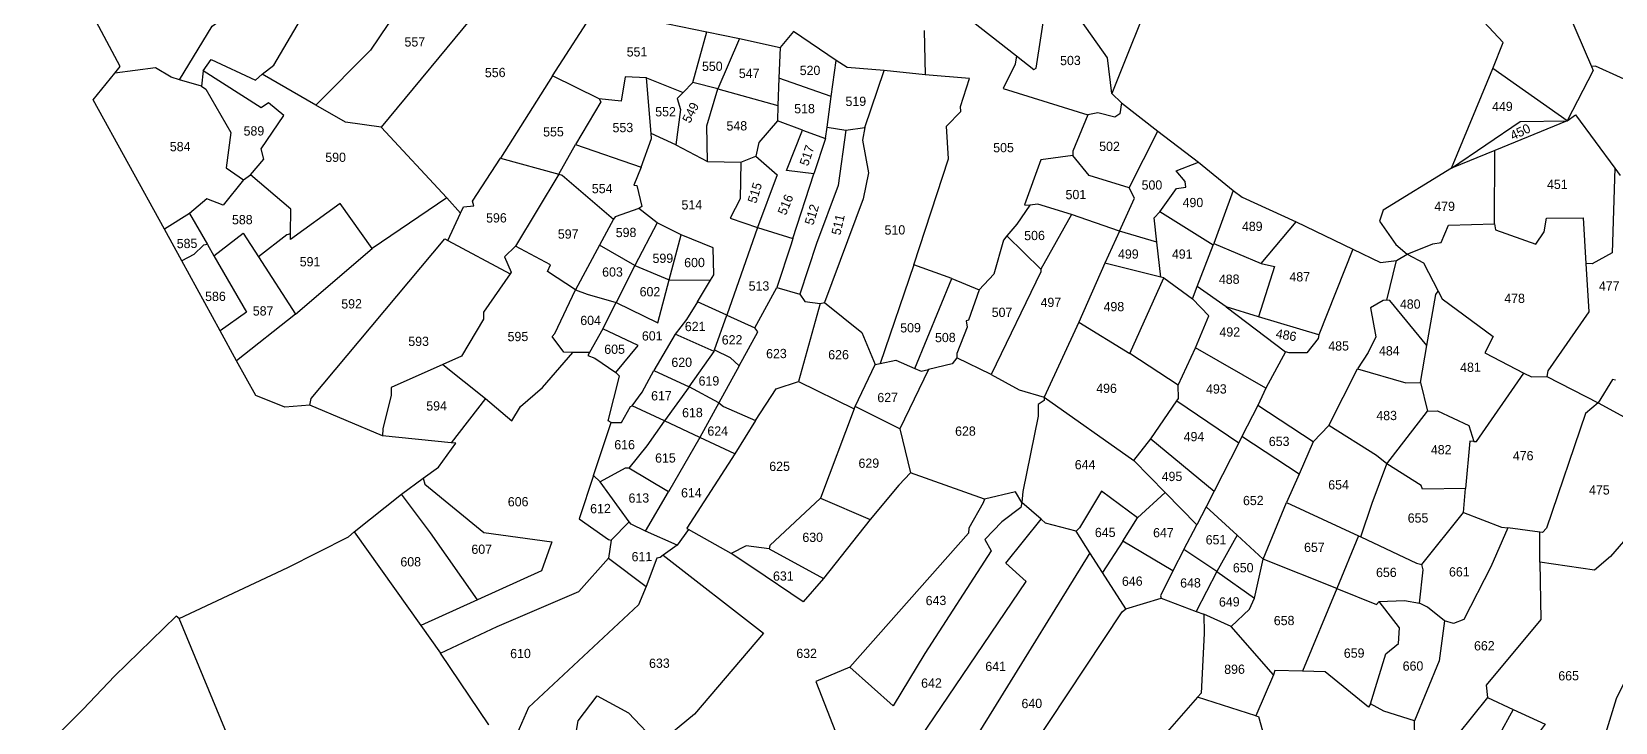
# Model space of a CAD drawing. Header units: metres. Extents: x 261731 to 264091, y 2159284 to 2161845.
# Drawn here: x 262728 to 263498, y 2160444 to 2160780 of the extents above; entities that cross this region are included whole.
import ezdxf

# ---------------------------------------------------------------- set-up
doc = ezdxf.new("R2010")
doc.units = ezdxf.units.M
for name, color, linetype in [('POLY_PARCEL', 6, 'Continuous'), ('POLY_WATER', 4, 'Continuous'), ('TEXT_PARCEL', 7, 'Continuous')]:
    doc.layers.add(name, color=color, linetype=linetype)
doc.styles.add('TEXT_MAP', font='', dxfattribs={"height": 1.8})
doc.styles.get('TEXT_MAP').set_extended_font_data('Kruti Dev 050')

msp = doc.modelspace()

# ---------------------------------------------------------------- linework, layer by layer
at = {"layer": 'POLY_PARCEL'}
for points in [[(263414.11, 2160869.21), (263420.53, 2160877.06), (263440.02, 2160857.76), (263433.99, 2160847.82), (263459.14, 2160825.88), (263486.13, 2160763.22)], [(262799.46, 2160756.84), (262815.37, 2160782.96), (262821.91, 2160787.56), (262829.03, 2160794.26), (262855.74, 2160825.08), (262873.93, 2160844.72), (262873.58, 2160855.29), (262886.94, 2160866.91)], [(262839.65, 2160759.54), (262845.41, 2160763.9), (262868.02, 2160802.7), (262889.35, 2160836.3)], [(262952.77, 2160805.53), (262935.24, 2160819.21), (262919.5, 2160811.04), (262920.28, 2160809.51), (262900.77, 2160783.72), (262892.28, 2160771.22), (262865.68, 2160744.55)], [(262767.99, 2160760.06), (262770.63, 2160763.28), (262744.69, 2160812.16)], [(262952.77, 2160805.53), (262953.31, 2160798.98), (262954.06, 2160797.75), (262944.99, 2160791.13), (262897.59, 2160733.75)], [(262980.83, 2160758.79), (263002.44, 2160792.23), (263002.78, 2160794.45)], [(263002.78, 2160794.45), (263010.47, 2160796.81), (263024.31, 2160786.65), (263055.85, 2160780.21)], [(263181.27, 2160790.24), (263181.21, 2160788.31), (263206.49, 2160768.42)], [(263206.49, 2160768.42), (263214.86, 2160761.82), (263216, 2160762.54), (263220.54, 2160791.87)], [(263252.81, 2160750.2), (263250.7, 2160767.54), (263237.83, 2160785.84), (263220.54, 2160791.87)], [(263049.07, 2160755.59), (263055.85, 2160780.21)], [(263055.85, 2160780.21), (263071.82, 2160776.95)], [(263098, 2160780.26), (263091.49, 2160772.59)], [(263118.84, 2160766.28), (263098, 2160780.26)], [(263161.59, 2160780.79), (263162.1, 2160759.25)], [(263071.82, 2160776.95), (263061.27, 2160752.37)], [(263071.82, 2160776.95), (263091.49, 2160772.59)], [(263091.49, 2160772.59), (263090.94, 2160757.57)], [(262810.95, 2160761.21), (262814.78, 2160766.74), (262836.49, 2160756.65), (262839.65, 2160759.54)], [(263116.39, 2160748.64), (263118.84, 2160766.28)], [(263142.12, 2160761.29), (263124.13, 2160762.74), (263118.84, 2160766.28)], [(263206.49, 2160768.42), (263205.88, 2160764.39), (263199.96, 2160752.56), (263241.21, 2160739.83)], [(262792.15, 2160684.13), (262757.4, 2160747.13), (262767.99, 2160760.06)], [(262799.46, 2160756.84), (262795.35, 2160758.04), (262787.78, 2160762.58), (262767.99, 2160760.06)], [(262810.2, 2160753.72), (262799.46, 2160756.84)], [(262810.95, 2160761.21), (262810.2, 2160753.72)], [(262834, 2160710.62), (262840.43, 2160718.26), (262839.21, 2160723.21), (262850.25, 2160739.44), (262842.81, 2160745.7), (262839.22, 2160743.15), (262810.95, 2160761.21)], [(262865.68, 2160744.55), (262839.65, 2160759.54)], [(262980.83, 2160758.79), (262955.51, 2160718.67)], [(263003.61, 2160747.64), (262980.83, 2160758.79)], [(263026.5, 2160757.74), (263016.21, 2160758.28), (263014.27, 2160746.48), (263003.61, 2160747.64)], [(263026.5, 2160757.74), (263044.38, 2160750.69)], [(263028.75, 2160730.75), (263026.5, 2160757.74)], [(263090.94, 2160757.57), (263090.46, 2160744.25)], [(263116.39, 2160748.64), (263090.94, 2160757.57)], [(263132.77, 2160733.63), (263142.12, 2160761.29)], [(263162.1, 2160759.25), (263142.12, 2160761.29)], [(263156.5, 2160666.85), (263173.36, 2160718.33), (263172.52, 2160734.23), (263179.38, 2160741.38), (263179.18, 2160743.77), (263183.67, 2160757.47), (263162.1, 2160759.25)], [(263474.31, 2160736.84), (263438.18, 2160762.31)], [(263486.13, 2160763.22), (263486.96, 2160761.3), (263474.31, 2160736.84)], [(263573.13, 2160724.83), (263488.01, 2160763.51), (263486.13, 2160763.22)], [(262810.2, 2160753.72), (262812.25, 2160752.22), (262824.42, 2160731.14), (262822.17, 2160714.01), (262830.6, 2160708.1)], [(263044.38, 2160750.69), (263041.47, 2160747.67), (263043.13, 2160742.45), (263040.86, 2160725.12)], [(263049.07, 2160755.59), (263044.38, 2160750.69)], [(263061.27, 2160752.37), (263049.07, 2160755.59)], [(263056.21, 2160717.01), (263055.97, 2160734.5), (263061.27, 2160752.37)], [(263061.27, 2160752.37), (263090.46, 2160744.25)], [(263114.33, 2160733.83), (263116.39, 2160748.64)], [(262897.59, 2160733.75), (262880.19, 2160736.19), (262865.68, 2160744.55)], [(263003.61, 2160747.64), (263004.42, 2160746.05), (262992.1, 2160725.36)], [(263090.46, 2160744.25), (263090.19, 2160736.85)], [(263257.57, 2160745.66), (263256.66, 2160740.24), (263254.33, 2160738.7), (263246.03, 2160740.7), (263241.21, 2160739.83)], [(262897.59, 2160733.75), (262929.4, 2160699.36)], [(263090.19, 2160736.85), (263081.13, 2160726.36), (263079.68, 2160719.62)], [(263102.46, 2160732.39), (263090.19, 2160736.85)], [(263132.77, 2160733.63), (263131.59, 2160727.5), (263134.56, 2160711.59), (263131.92, 2160698.86), (263113.1, 2160648.44)], [(263113.57, 2160728.32), (263114.33, 2160733.83)], [(263114.33, 2160733.83), (263123.52, 2160732.34)], [(263123.52, 2160732.34), (263132.77, 2160733.63)], [(263241.21, 2160739.83), (263233.9, 2160722.16), (263233.92, 2160719.93)], [(263418.06, 2160713.82), (263451.36, 2160736.53), (263474.31, 2160736.84)], [(263474.31, 2160736.84), (263439.06, 2160722.38)], [(263474.31, 2160736.84), (263478.35, 2160739.73), (263497.44, 2160713.78)], [(262983.86, 2160710.87), (262992.1, 2160725.36)], [(262992.1, 2160725.36), (263023.93, 2160714.38)], [(263023.93, 2160714.38), (263028.96, 2160728.25), (263028.75, 2160730.75)], [(263040.86, 2160725.12), (263028.75, 2160730.75)], [(263040.86, 2160725.12), (263056.21, 2160717.01)], [(263107.87, 2160711.06), (263094.65, 2160712.75), (263102.46, 2160732.39)], [(263123.52, 2160732.34), (263119.68, 2160705.36), (263109.21, 2160677.26), (263101.13, 2160652.61)], [(263102.46, 2160732.39), (263113.57, 2160728.32)], [(263113.57, 2160728.32), (263107.87, 2160711.06)], [(263261.24, 2160704.22), (263275.28, 2160731.84)], [(262936.05, 2160691.92), (262937.53, 2160695.11), (262942.57, 2160695.51), (262941.94, 2160697.72), (262955.51, 2160718.67)], [(262955.51, 2160718.67), (262983.86, 2160710.87)], [(263072.42, 2160716.72), (263079.68, 2160719.62)], [(263079.68, 2160719.62), (263090.14, 2160710.65), (263080.6, 2160685.03)], [(263233.92, 2160719.93), (263218.37, 2160717.95), (263210.3, 2160696.05), (263212.95, 2160695.86)], [(263261.24, 2160704.22), (263241.89, 2160710.32), (263233.92, 2160719.93)], [(263439.06, 2160722.38), (263418.06, 2160713.82)], [(263438.86, 2160686.74), (263439.06, 2160722.38)], [(262830.6, 2160708.1), (262834, 2160710.62)], [(262853.48, 2160681.97), (262853.58, 2160693.83), (262834, 2160710.62)], [(262983.86, 2160710.87), (262962.89, 2160675.9)], [(262983.86, 2160710.87), (262985.55, 2160710.41), (263010.48, 2160689.07)], [(263023.93, 2160714.38), (263020.37, 2160705.65), (263021.88, 2160705.4), (263024.26, 2160695.23), (263022.87, 2160694.23)], [(263056.21, 2160717.01), (263072.42, 2160716.72)], [(263072.42, 2160716.72), (263072.07, 2160699.01), (263067.22, 2160689.52), (263080.6, 2160685.03)], [(263097.67, 2160679.71), (263107.87, 2160711.06)], [(263276.25, 2160692.54), (263284.21, 2160703.99), (263288.76, 2160704.6), (263288.49, 2160707.44), (263284.13, 2160712.61), (263295.01, 2160716.77)], [(263497.44, 2160713.78), (263496.13, 2160672.7), (263486.41, 2160667.33), (263483.34, 2160667.47)], [(263497.44, 2160713.78), (263500.02, 2160710.28)], [(262830.6, 2160708.1), (262820.68, 2160695.8), (262812.8, 2160698.89), (262804.26, 2160691.86)], [(263256.6, 2160683.17), (263263.88, 2160699.33), (263261.24, 2160704.22)], [(263311.86, 2160702.94), (263302.51, 2160677.18)], [(262893.21, 2160674.71), (262877.53, 2160696.59), (262853.45, 2160679.11), (262853.48, 2160681.97)], [(262929.4, 2160699.36), (262893.21, 2160674.71)], [(262929.4, 2160699.36), (262936.05, 2160691.92)], [(263212.95, 2160695.86), (263206.62, 2160686.63), (263201.71, 2160680.97)], [(263233.17, 2160691.28), (263216.85, 2160696.35), (263212.95, 2160695.86)], [(262804.26, 2160691.86), (262792.15, 2160684.13)], [(262804.26, 2160691.86), (262813, 2160676.76)], [(262929.91, 2160678.61), (262936.05, 2160691.92)], [(263010.48, 2160689.07), (263003.66, 2160676.43)], [(263022.87, 2160694.23), (263011.38, 2160690.24), (263010.48, 2160689.07)], [(263031.8, 2160687.2), (263020.83, 2160666.5)], [(263031.8, 2160687.2), (263022.87, 2160694.23)], [(263043.36, 2160681.45), (263031.8, 2160687.2)], [(263233.17, 2160691.28), (263218.25, 2160664.69)], [(263256.6, 2160683.17), (263233.17, 2160691.28)], [(263274.73, 2160677.87), (263273.42, 2160689.73), (263276.25, 2160692.54)], [(263302.18, 2160676.34), (263276.25, 2160692.54)], [(263325.47, 2160667.44), (263342.44, 2160687.67)], [(263396.38, 2160672.05), (263408.88, 2160677.01), (263413.07, 2160677.63), (263416.63, 2160686.07), (263438.86, 2160686.74)], [(263438.86, 2160686.74), (263439.39, 2160683.91), (263459.08, 2160676.95), (263463.03, 2160682.83), (263464.24, 2160689.47), (263482.01, 2160689.72), (263483.34, 2160667.47)], [(262800.6, 2160668.7), (262792.15, 2160684.13)], [(262816.18, 2160671.26), (262830.38, 2160682.25), (262837.85, 2160670.69)], [(262853.48, 2160681.97), (262851.71, 2160681.42), (262837.85, 2160670.69)], [(262862.83, 2160598.62), (262863.46, 2160601.88), (262928.43, 2160679.4), (262929.91, 2160678.61)], [(263037.6, 2160659.56), (263043.36, 2160681.45)], [(263057.67, 2160659.39), (263059.32, 2160661.98), (263059.03, 2160675.08), (263043.36, 2160681.45)], [(263080.6, 2160685.03), (263065.6, 2160642.41)], [(263080.6, 2160685.03), (263097.67, 2160679.71)], [(263097.67, 2160679.71), (263096.92, 2160676.92), (263089.86, 2160655.78)], [(263201.71, 2160680.97), (263200.08, 2160678.85), (263195.48, 2160662.29), (263188.25, 2160654.72)], [(263218.25, 2160664.69), (263201.71, 2160680.97)], [(263256.6, 2160683.17), (263249.42, 2160667.7)], [(263274.73, 2160677.87), (263256.6, 2160683.17)], [(262813, 2160676.76), (262811.14, 2160676.43), (262806.5, 2160671.82), (262800.6, 2160668.7)], [(262813, 2160676.76), (262816.18, 2160671.26)], [(262816.18, 2160671.26), (262832.11, 2160643.74), (262819.23, 2160634.65)], [(262855.88, 2160642.77), (262893.21, 2160674.71)], [(262929.91, 2160678.61), (262960.32, 2160662.41)], [(262962.89, 2160675.9), (262957.52, 2160670.7), (262960.77, 2160663.2), (262960.32, 2160662.41)], [(262991.97, 2160654.74), (262978.42, 2160663.52), (262979.8, 2160666.91), (262962.89, 2160675.9)], [(263003.66, 2160676.43), (262991.97, 2160654.74)], [(263020.83, 2160666.5), (263003.66, 2160676.43)], [(263276.61, 2160660.82), (263274.73, 2160677.87)], [(263294.32, 2160656.27), (263302.18, 2160676.34)], [(263302.18, 2160676.34), (263302.51, 2160677.18)], [(263302.51, 2160677.18), (263325.47, 2160667.44)], [(263370.11, 2160674.44), (263353.54, 2160632.76)], [(263396.38, 2160672.05), (263404.46, 2160667.83), (263411.54, 2160654.04)], [(262819.23, 2160634.65), (262800.6, 2160668.7)], [(262837.85, 2160670.69), (262855.88, 2160642.77)], [(263020.83, 2160666.5), (263011.8, 2160648.46)], [(263020.83, 2160666.5), (263037.6, 2160659.56)], [(263156.5, 2160666.85), (263140.14, 2160618.78)], [(263175, 2160660.17), (263156.5, 2160666.85)], [(263218.25, 2160664.69), (263218.25, 2160663.46), (263194.08, 2160613.53)], [(263249.42, 2160667.7), (263236.87, 2160638.95)], [(263276.61, 2160660.82), (263249.42, 2160667.7)], [(263325.47, 2160667.44), (263331.92, 2160665.95), (263324.2, 2160641.61)], [(263386.55, 2160649.63), (263391.25, 2160668.92)], [(263483.34, 2160667.47), (263484.74, 2160643.98), (263464.78, 2160615.23), (263464.4, 2160612.55)], [(262960.32, 2160662.41), (262947.28, 2160643.76), (262947.22, 2160640.39), (262936.55, 2160622.37), (262927.49, 2160618.34)], [(263011.8, 2160648.46), (263032.1, 2160638.6), (263037.6, 2160659.56)], [(263037.6, 2160659.56), (263057.67, 2160659.39)], [(263051.43, 2160648.8), (263057.67, 2160659.39)], [(263079.24, 2160636.16), (263089.86, 2160655.78)], [(263089.86, 2160655.78), (263101.13, 2160652.61), (263101.13, 2160652.61)], [(263157.02, 2160616.43), (263175, 2160660.17)], [(263175, 2160660.17), (263188.25, 2160654.72)], [(263261.6, 2160623.71), (263278.14, 2160660.44)], [(263278.14, 2160660.44), (263276.61, 2160660.82)], [(263278.14, 2160660.44), (263291.99, 2160650.31)], [(263291.99, 2160650.31), (263294.32, 2160656.27)], [(263308.4, 2160646.38), (263294.32, 2160656.27)], [(262990.8, 2160624.22), (262986.28, 2160624.29), (262980.73, 2160632.04), (262982.04, 2160633.4), (262991.97, 2160654.74)], [(262991.97, 2160654.74), (262997.68, 2160652.59), (263011.8, 2160648.46)], [(263005.28, 2160635.64), (263011.8, 2160648.46)], [(263051.43, 2160648.8), (263046.01, 2160640.29), (263040.43, 2160633.03)], [(263065.6, 2160642.41), (263051.43, 2160648.8)], [(263101.13, 2160652.61), (263103.58, 2160649.04), (263110.94, 2160647.99)], [(263110.94, 2160647.99), (263113.1, 2160648.44)], [(263113.1, 2160648.44), (263131.22, 2160633.93), (263137.74, 2160618.28)], [(263188.25, 2160654.72), (263183.08, 2160639.98), (263181.98, 2160639.64), (263182.45, 2160636.45), (263177.48, 2160623.73), (263177.39, 2160621.52)], [(263293.58, 2160626.47), (263300.03, 2160642.04), (263291.99, 2160650.31)], [(263386.55, 2160649.63), (263384.75, 2160649.53), (263378.6, 2160645.98), (263381.16, 2160631.77), (263377.47, 2160624.14), (263372.24, 2160616.2)], [(263406.07, 2160627.65), (263388.09, 2160649.48), (263386.55, 2160649.63)], [(263406.07, 2160627.65), (263410.38, 2160652.34), (263411.54, 2160654.04)], [(263411.54, 2160654.04), (263413.46, 2160650.3), (263438.26, 2160631.94), (263434.15, 2160624), (263453.25, 2160614.2)], [(262855.88, 2160642.77), (262827.13, 2160620.21)], [(263059.65, 2160625.44), (263065.6, 2160642.41)], [(263065.6, 2160642.41), (263079.24, 2160636.16)], [(263110.94, 2160647.99), (263100.49, 2160610.16)], [(263324.2, 2160641.61), (263308.4, 2160646.38)], [(263308.4, 2160646.38), (263337.24, 2160624.56)], [(263353.54, 2160632.76), (263324.2, 2160641.61)], [(262827.13, 2160620.21), (262819.23, 2160634.65)], [(263005.28, 2160635.64), (262998.81, 2160624.22)], [(263011.68, 2160614.43), (263022.52, 2160627.65), (263005.28, 2160635.64)], [(263040.43, 2160633.03), (263030.11, 2160615.43)], [(263059.4, 2160624.73), (263040.43, 2160633.03)], [(263071.67, 2160617.77), (263080.75, 2160634.28), (263079.24, 2160636.16)], [(263236.87, 2160638.95), (263219.99, 2160602.49)], [(263236.87, 2160638.95), (263261.6, 2160623.71)], [(263353.54, 2160632.76), (263353.21, 2160631.03), (263347.66, 2160624.07), (263339.11, 2160624), (263337.24, 2160624.56)], [(263059.4, 2160624.73), (263059.65, 2160625.44)], [(263059.65, 2160625.44), (263067.32, 2160621.8), (263071.67, 2160617.77)], [(263285.17, 2160608.23), (263293.58, 2160626.47)], [(263327.71, 2160606.82), (263293.58, 2160626.47)], [(263402.91, 2160609.54), (263406.07, 2160627.65)], [(262862.83, 2160598.62), (262850.74, 2160597.58), (262836.51, 2160603.22), (262827.13, 2160620.21)], [(262927.49, 2160618.34), (262902.45, 2160607.19), (262902.38, 2160603.43), (262898.35, 2160587.1), (262898.2, 2160583.64)], [(262927.49, 2160618.34), (262948.24, 2160601.81)], [(262948.24, 2160601.81), (262961.02, 2160591), (262965.31, 2160597.87), (262975.96, 2160607.18), (262990.8, 2160624.22)], [(262998.81, 2160624.22), (262990.8, 2160624.22)], [(262998.81, 2160624.22), (262998, 2160622.8), (263001.42, 2160621.41), (263011.68, 2160614.43)], [(263047.28, 2160607.43), (263059.4, 2160624.73)], [(263071.67, 2160617.77), (263061.71, 2160599.68)], [(263128.1, 2160597.91), (263137.74, 2160618.28)], [(263137.74, 2160618.28), (263140.14, 2160618.78)], [(263140.14, 2160618.78), (263147.83, 2160620.4), (263157.02, 2160616.43)], [(263177.39, 2160621.52), (263175.21, 2160618.64), (263163.66, 2160615.9)], [(263194.08, 2160613.53), (263177.39, 2160621.52)], [(263285.17, 2160608.23), (263261.6, 2160623.71)], [(263337.24, 2160624.56), (263327.71, 2160606.82)], [(263009.31, 2160590.1), (263007.97, 2160591), (263013.35, 2160612.71), (263011.68, 2160614.43)], [(263019.65, 2160598.22), (263024.39, 2160604.92), (263030.11, 2160615.43)], [(263030.11, 2160615.43), (263047.28, 2160607.43)], [(263079.53, 2160591.18), (263089.62, 2160606.45), (263100.49, 2160610.16)], [(263100.49, 2160610.16), (263127.58, 2160596.81)], [(263163.66, 2160615.9), (263149.68, 2160587.03)], [(263157.02, 2160616.43), (263160.11, 2160615.1), (263163.66, 2160615.9)], [(263194.08, 2160613.53), (263207.82, 2160606.04), (263219.99, 2160602.49)], [(263358.31, 2160588.66), (263372.24, 2160616.2)], [(263372.24, 2160616.2), (263395.83, 2160609.48), (263402.91, 2160609.54)], [(263428.88, 2160580.93), (263430.19, 2160580.86), (263453.25, 2160614.2)], [(263453.25, 2160614.2), (263456.98, 2160612.29), (263464.4, 2160612.55)], [(263464.4, 2160612.55), (263489.39, 2160599.65)], [(263497.71, 2160610.74), (263496.32, 2160611.04), (263489.39, 2160599.65)], [(263047.28, 2160607.43), (263035.24, 2160590.94)], [(263061.71, 2160599.68), (263047.28, 2160607.43)], [(263219.99, 2160602.49), (263220, 2160600.77), (263217, 2160598.96), (263216.97, 2160593.17), (263209.62, 2160556.63), (263209.04, 2160551.26)], [(263219.99, 2160602.49), (263263.58, 2160571.63)], [(263284.51, 2160600.62), (263285.22, 2160601.81), (263285.17, 2160608.23)], [(263327.71, 2160606.82), (263323.85, 2160598.46)], [(263402.91, 2160609.54), (263406.29, 2160595.63)], [(262898.2, 2160583.64), (262862.83, 2160598.62)], [(262948.24, 2160601.81), (262931.62, 2160580.31)], [(263009.31, 2160590.1), (263014.45, 2160590.14), (263018.7, 2160597.97), (263019.65, 2160598.22)], [(263035.24, 2160590.94), (263019.65, 2160598.22)], [(263061.71, 2160599.68), (263052.46, 2160582.9)], [(263061.71, 2160599.68), (263063.97, 2160597.85), (263079.53, 2160591.18)], [(263127.58, 2160596.81), (263111.23, 2160553.39)], [(263127.58, 2160596.81), (263128.1, 2160597.91)], [(263149.68, 2160587.03), (263128.1, 2160597.91)], [(263271.88, 2160582.23), (263284.51, 2160600.62)], [(263284.51, 2160600.62), (263314.57, 2160580.29)], [(263323.85, 2160598.46), (263316.13, 2160583.34)], [(263350.73, 2160580.8), (263323.85, 2160598.46)], [(263386.64, 2160570.07), (263406.29, 2160595.63)], [(263406.29, 2160595.63), (263411.18, 2160595.75), (263426.37, 2160588.72), (263428.88, 2160580.93)], [(263489.39, 2160599.65), (263483.11, 2160594.5), (263464.18, 2160538.79), (263462.33, 2160536.58), (263460.93, 2160536.77)], [(263489.39, 2160599.65), (263489.64, 2160599.53), (263512.47, 2160587.01)], [(263000.73, 2160564.29), (263009.31, 2160590.1)], [(263035.24, 2160590.94), (263035.15, 2160590.81), (263026.76, 2160578.88), (263017.9, 2160567.92)], [(263052.46, 2160582.9), (263035.24, 2160590.94)], [(263079.53, 2160591.18), (263069.55, 2160574.91)], [(263149.68, 2160587.03), (263154.89, 2160565.66)], [(263358.31, 2160588.66), (263350.73, 2160580.8)], [(263386.64, 2160570.07), (263381.47, 2160574.12), (263358.31, 2160588.66)], [(262931.62, 2160580.31), (262898.2, 2160583.64)], [(262917.99, 2160563.04), (262925.35, 2160568.39), (262933.9, 2160580.08), (262931.62, 2160580.31)], [(263052.46, 2160582.9), (263037.24, 2160556.39)], [(263069.55, 2160574.91), (263052.46, 2160582.9)], [(263263.58, 2160571.63), (263271.88, 2160582.23)], [(263271.88, 2160582.23), (263302.55, 2160556.77)], [(263314.57, 2160580.29), (263302.55, 2160556.77)], [(263316.13, 2160583.34), (263314.57, 2160580.29)], [(263343.89, 2160564.96), (263316.13, 2160583.34)], [(263350.73, 2160580.8), (263343.89, 2160564.96)], [(263428.88, 2160580.93), (263426.86, 2160581.07), (263424.84, 2160558)], [(263069.55, 2160574.91), (263046.19, 2160538.75), (263046.97, 2160538.18)], [(263278.77, 2160556.1), (263263.58, 2160571.63)], [(263000.73, 2160564.29), (262993.89, 2160543.29), (263008.14, 2160533.25), (263009.4, 2160532.91)], [(263004.07, 2160561.33), (263000.73, 2160564.29)], [(263017.9, 2160567.92), (263016.15, 2160568.01), (263004.07, 2160561.33)], [(263037.24, 2160556.39), (263017.9, 2160567.92)], [(263154.89, 2160565.66), (263149.26, 2160559.7), (263135.3, 2160542.93)], [(263190.88, 2160552.87), (263154.89, 2160565.66)], [(263343.89, 2160564.96), (263337.73, 2160551.31)], [(263373.85, 2160534.61), (263379.46, 2160550.87), (263386.64, 2160570.07)], [(263424.84, 2160558), (263403.92, 2160557.67), (263403.26, 2160559.45), (263386.64, 2160570.07)], [(262907.34, 2160555.3), (262917.99, 2160563.04)], [(262917.99, 2160563.04), (262918.76, 2160560.14), (262947.47, 2160536.69), (262980.54, 2160532.04), (262975.56, 2160517.98), (262944.37, 2160503.9)], [(263018.14, 2160541.84), (263004.07, 2160561.33)], [(263026.09, 2160537.31), (263037.24, 2160556.39)], [(263209.04, 2160551.26), (263205.97, 2160556.39), (263190.88, 2160552.87)], [(263265.27, 2160543.72), (263247.81, 2160556.74), (263237.12, 2160538.92), (263235.5, 2160537.33)], [(263265.27, 2160543.72), (263278.77, 2160556.1)], [(263294.13, 2160540.39), (263278.77, 2160556.1)], [(263302.55, 2160556.77), (263298.64, 2160549.17)], [(263423.87, 2160546.42), (263424.84, 2160558)], [(262884.41, 2160536.98), (262907.34, 2160555.3)], [(262944.37, 2160503.9), (262921.55, 2160536.45), (262907.34, 2160555.3)], [(263111.23, 2160553.39), (263086.47, 2160530.34), (263086.18, 2160528.73)], [(263111.23, 2160553.39), (263135.3, 2160542.93)], [(263190.88, 2160552.87), (263190.21, 2160551.05), (263183.37, 2160538.69), (263183.18, 2160536.27), (263125.43, 2160471.2)], [(263209.04, 2160551.26), (263208.64, 2160548.77), (263199.35, 2160541.82), (263191.04, 2160533.26), (263194.1, 2160527.81), (263161.83, 2160477.76), (263146.57, 2160452.3), (263125.43, 2160471.2)], [(263218.41, 2160543.1), (263209.04, 2160551.26)], [(263298.64, 2160549.17), (263294.13, 2160540.39)], [(263313.72, 2160535.33), (263298.64, 2160549.17)], [(263326.42, 2160523.66), (263337.73, 2160551.31)], [(263337.73, 2160551.31), (263372.79, 2160535.1)], [(263009.4, 2160532.91), (263018.14, 2160541.84)], [(263026.09, 2160537.31), (263019.12, 2160540.77), (263018.14, 2160541.84)], [(263135.3, 2160542.93), (263112.66, 2160514.35)], [(263145.92, 2160416.32), (263211.18, 2160512.79), (263201.34, 2160521.74), (263218.41, 2160543.1)], [(263235.5, 2160537.33), (263220.62, 2160541.17), (263218.41, 2160543.1)], [(263258.22, 2160532.39), (263265.27, 2160543.72)], [(263287.79, 2160528.43), (263294.13, 2160540.39)], [(263403.57, 2160521.1), (263423.87, 2160546.42)], [(263423.87, 2160546.42), (263442.34, 2160539.17), (263445.37, 2160538.86)], [(263510.07, 2160541.97), (263495.39, 2160524.92), (263487.48, 2160518.33), (263460.98, 2160522.27)], [(262799.34, 2160494.74), (262852.1, 2160519.67), (262881.72, 2160534.62), (262884.41, 2160536.98)], [(262884.41, 2160536.98), (262916.76, 2160491.43)], [(263009.4, 2160532.91), (263008.13, 2160524.22)], [(263041.43, 2160530.44), (263026.09, 2160537.31)], [(263046.97, 2160538.18), (263041.43, 2160530.44)], [(263067.8, 2160526.44), (263046.97, 2160538.18)], [(263242.17, 2160526.83), (263235.5, 2160537.33)], [(263313.72, 2160535.33), (263303.9, 2160517.64)], [(263326.42, 2160523.66), (263313.72, 2160535.33)], [(263372.79, 2160535.1), (263362.18, 2160509.35)], [(263372.79, 2160535.1), (263373.85, 2160534.61)], [(263373.85, 2160534.61), (263401, 2160521.67), (263403.57, 2160521.1)], [(263445.37, 2160538.86), (263437.14, 2160520), (263424.09, 2160494.34), (263419.05, 2160492.42), (263414.64, 2160493.69)], [(263460.93, 2160536.77), (263445.37, 2160538.86)], [(263460.98, 2160522.27), (263460.93, 2160536.77)], [(263034.73, 2160525.59), (263033.13, 2160524.44), (263031.5, 2160524.19), (263026.45, 2160510.43)], [(263034.73, 2160525.59), (263083.49, 2160487.75), (263049.92, 2160448.29), (263032.23, 2160433.7)], [(263041.43, 2160530.44), (263034.73, 2160525.59)], [(263086.18, 2160528.73), (263074.99, 2160530.14), (263067.8, 2160526.44)], [(263112.66, 2160514.35), (263102.74, 2160502.91), (263078.29, 2160519.52), (263067.8, 2160526.44)], [(263086.18, 2160528.73), (263112.66, 2160514.35)], [(263242.17, 2160526.83), (263195.26, 2160450.86), (263168.81, 2160408.19)], [(263248.32, 2160517.16), (263242.17, 2160526.83)], [(263258.22, 2160532.39), (263248.32, 2160517.16)], [(263282.5, 2160518.01), (263258.22, 2160532.39)], [(263287.79, 2160528.43), (263282.5, 2160518.01)], [(263303.9, 2160517.64), (263287.79, 2160528.43)], [(262926.34, 2160477.94), (262953.99, 2160491), (262993.71, 2160508.03), (263008.13, 2160524.22)], [(263008.13, 2160524.22), (263026.45, 2160510.43)], [(263282.5, 2160518.01), (263276.52, 2160505.87), (263276.79, 2160504.75)], [(263303.9, 2160517.64), (263293.84, 2160498.29)], [(263303.9, 2160517.64), (263322.26, 2160504.64)], [(263322.26, 2160504.64), (263326.42, 2160523.66)], [(263362.18, 2160509.35), (263326.42, 2160523.66)], [(263402.42, 2160502.27), (263404.24, 2160518.42), (263403.57, 2160521.1)], [(263460.98, 2160522.27), (263461.39, 2160494.35), (263434.8, 2160462.45), (263435.6, 2160456.37)], [(263026.45, 2160510.43), (263022.67, 2160501.41), (262969.16, 2160451.53), (262962.31, 2160435.91)], [(263259.57, 2160499.45), (263248.32, 2160517.16)], [(262944.37, 2160503.9), (262916.76, 2160491.43)], [(263259.57, 2160499.45), (263276.79, 2160504.75)], [(263276.79, 2160504.75), (263293.84, 2160498.29)], [(263310.8, 2160490.89), (263319.81, 2160499.35), (263322.26, 2160504.64)], [(263362.18, 2160509.35), (263345.58, 2160469.17)], [(263362.18, 2160509.35), (263381.58, 2160501.63), (263382.8, 2160503.08)], [(263378.69, 2160453.31), (263386.11, 2160477.56), (263392.17, 2160482.73), (263392.75, 2160490.3), (263382.8, 2160503.08)], [(263382.8, 2160503.08), (263395.08, 2160503.59), (263402.42, 2160502.27)], [(263414.64, 2160493.69), (263406.32, 2160500.36), (263402.42, 2160502.27)], [(263492.36, 2160436.94), (263498.31, 2160455.86), (263523.6, 2160507.07)], [(262799.34, 2160494.74), (262797.89, 2160495.89), (262767.79, 2160466.78), (262752.63, 2160450.74), (262709.82, 2160407.92)], [(262871.36, 2160318.5), (262853.38, 2160364.07), (262799.34, 2160494.74)], [(263198.54, 2160386.89), (263210.11, 2160393.99), (263195.72, 2160404.38), (263257.92, 2160498), (263259.57, 2160499.45)], [(263293.84, 2160498.29), (263297.62, 2160496.86)], [(263297.62, 2160496.86), (263297.7, 2160487.45), (263296.21, 2160458.49), (263294.46, 2160456.48)], [(263310.8, 2160490.89), (263297.62, 2160496.86)], [(262916.76, 2160491.43), (262926.34, 2160477.94)], [(263331.49, 2160467.37), (263310.8, 2160490.89)], [(263414.64, 2160493.69), (263411.95, 2160474.27), (263400.03, 2160445.13)], [(262949.83, 2160443.03), (262949.83, 2160443.03), (262926.34, 2160477.94)], [(263125.43, 2160471.2), (263108.94, 2160464.17), (263118.51, 2160439.71), (263109.3, 2160432.68), (263061.59, 2160392.31)], [(263331.49, 2160467.37), (263322.79, 2160447.52)], [(263345.58, 2160469.17), (263332.1, 2160469.51), (263331.49, 2160467.37)], [(263378.69, 2160453.31), (263377.61, 2160451.62), (263356.51, 2160468.91), (263345.58, 2160469.17)], [(262989.2, 2160421.28), (262993.39, 2160445.07), (263002.63, 2160457.23), (263017.75, 2160448.97), (263032.23, 2160433.7)], [(263294.46, 2160456.48), (263273.01, 2160431.91)], [(263322.79, 2160447.52), (263294.46, 2160456.48)], [(263435.6, 2160456.37), (263413.61, 2160429.18)], [(263435.6, 2160456.37), (263448.01, 2160450.61)], [(263400.03, 2160445.13), (263385.11, 2160449.73), (263378.69, 2160453.31)], [(263448.01, 2160450.61), (263440.65, 2160437.24), (263429.71, 2160420.39)], [(263448.01, 2160450.61), (263463.61, 2160443.36), (263443.68, 2160416.9)], [(263322.79, 2160447.52), (263324.15, 2160447.14), (263329.36, 2160428.52)], [(263400.2, 2160436.5), (263400.03, 2160445.13)]]:
    msp.add_lwpolyline(points, dxfattribs=at)
at = {"layer": 'POLY_WATER'}
for points in [[(263327.56, 2160892.27), (263300.71, 2160870.9), (263274.47, 2160804.09), (263252.81, 2160750.2)], [(263438.18, 2160762.31), (263443.14, 2160774.93), (263433.77, 2160784.95)], [(263418.06, 2160713.82), (263438.18, 2160762.31)], [(263252.81, 2160750.2), (263257.57, 2160745.66)], [(263257.57, 2160745.66), (263275.28, 2160731.84)], [(263275.28, 2160731.84), (263295.01, 2160716.77)], [(263295.01, 2160716.77), (263311.86, 2160702.94)], [(263418.06, 2160713.82), (263384.74, 2160693.42), (263383.03, 2160688.05), (263390.93, 2160676.68), (263396.38, 2160672.05)], [(263311.86, 2160702.94), (263316.27, 2160699.73), (263342.44, 2160687.67)], [(263342.44, 2160687.67), (263370.11, 2160674.44)], [(263370.11, 2160674.44), (263383.53, 2160668.03), (263391.25, 2160668.92)], [(263391.25, 2160668.92), (263396.38, 2160672.05)]]:
    msp.add_lwpolyline(points, dxfattribs=at)

# ---------------------------------------------------------------- texts
at = {"layer": 'TEXT_PARCEL', "style": 'TEXT_MAP'}
for s, rotation, p in [('557', 0.47819, (262908.9, 2160772.97)), ('551', 0.47819, (263016.93, 2160768.13)), ('550', 0.47819, (263053.56, 2160761.1)), ('520', 0.47819, (263101.07, 2160759.11)), ('503', 0.47819, (263227.7, 2160763.93)), ('556', 0.47819, (262947.99, 2160758.07)), ('547', 0.47819, (263071.49, 2160757.66)), ('519', 0.47819, (263123.34, 2160744.05)), ('552', 0.47819, (263030.82, 2160739.01)), ('549', 62.96382, (263047.7, 2160735.39)), ('518', 0.47819, (263098.41, 2160740.5)), ('449', 0.47819, (263437.76, 2160741.56)), ('589', 0.47819, (262830.64, 2160729.67)), ('555', 0.47819, (262976.31, 2160729.24)), ('553', 0.47819, (263010.06, 2160731.3)), ('548', 0.47819, (263065.48, 2160732.14)), ('450', 25.40088, (263447.87, 2160727.32)), ('584', 0.47819, (262794.78, 2160722.05)), ('517', 71.42548, (263105.11, 2160714.58)), ('505', 0.47819, (263195.18, 2160721.55)), ('502', 0.47819, (263246.72, 2160722.16)), ('590', 0.47819, (262870.37, 2160716.83)), ('554', 0.47819, (263000, 2160701.63)), ('515', 72.9277, (263079.9, 2160696.43)), ('501', 0.47819, (263230.36, 2160698.73)), ('500', 0.47819, (263267.34, 2160703.36)), ('451', 0.47819, (263464.47, 2160703.69)), ('514', 0.47819, (263043.6, 2160693.73)), ('516', 67.65751, (263094.31, 2160690.63)), ('512', 73.21253, (263107.64, 2160685.83)), ('490', 0.47819, (263287.27, 2160694.84)), ('479', 0.47819, (263409.67, 2160692.98)), ('588', 0.47819, (262825, 2160686.51)), ('596', 0.47819, (262948.57, 2160687.37)), ('511', 77.16746, (263120.78, 2160680.98)), ('489', 0.47819, (263316.12, 2160683.23)), ('585', 0.47819, (262798.13, 2160674.93)), ('597', 0.47819, (262983.47, 2160679.53)), ('598', 0.47819, (263011.61, 2160680.29)), ('510', 0.47819, (263142.34, 2160681.53)), ('506', 0.47819, (263210.25, 2160678.81)), ('599', 0.47819, (263029.51, 2160667.73)), ('499', 0.47819, (263255.87, 2160669.78)), ('491', 0.47819, (263282.06, 2160669.79)), ('591', 0.47819, (262857.93, 2160666.06)), ('603', 0.47819, (263005.01, 2160661.07)), ('600', 0.47819, (263044.9, 2160665.66)), ('602', 0.47819, (263023.24, 2160651.47)), ('513', 0.47819, (263076.25, 2160654.26)), ('488', 0.47819, (263304.92, 2160657.54)), ('487', 0.47819, (263339.23, 2160658.72)), ('477', 0.47819, (263489.7, 2160654.24)), ('586', 0.47819, (262811.94, 2160649.2)), ('592', 0.47819, (262878.15, 2160645.57)), ('497', 0.47819, (263218.19, 2160646.26)), ('498', 0.47819, (263248.83, 2160644.19)), ('480', 0.47819, (263392.94, 2160645.44)), ('478', 0.47819, (263443.69, 2160648.22)), ('587', 0.47819, (262835.12, 2160642.14)), ('604', 0.47819, (262994.37, 2160637.52)), ('507', 0.47819, (263194.44, 2160641.44)), ('595', 0.47819, (262959.03, 2160629.67)), ('601', 0.47819, (263024.33, 2160629.99)), ('621', 0.47819, (263045.22, 2160634.56)), ('622', 0.47819, (263063.17, 2160628.07)), ('509', 0.47819, (263149.96, 2160633.93)), ('508', 0.47819, (263166.87, 2160629.19)), ('492', 0.47819, (263305.2, 2160631.88)), ('486', 350.24061, (263332.32, 2160631.31)), ('593', 0.47819, (262910.74, 2160627.32)), ('605', 0.47819, (263006.04, 2160623.49)), ('623', 0.47819, (263084.74, 2160621.38)), ('626', 0.47819, (263114.95, 2160620.85)), ('485', 0.47819, (263358.13, 2160625.08)), ('484', 0.47819, (263382.77, 2160622.71)), ('620', 0.47819, (263038.68, 2160617.15)), ('481', 0.47819, (263422.25, 2160614.73)), ('619', 0.47819, (263051.91, 2160608.08)), ('617', 0.47819, (263028.82, 2160600.87)), ('627', 0.47819, (263138.82, 2160600.02)), ('496', 0.47819, (263245.27, 2160604.48)), ('493', 0.47819, (263298.67, 2160604.16)), ('594', 0.47819, (262919.48, 2160595.94)), ('618', 0.47819, (263043.89, 2160592.68)), ('483', 0.47819, (263381.48, 2160591.24)), ('624', 0.47819, (263056.19, 2160583.74)), ('628', 0.47819, (263176.65, 2160583.67)), ('616', 0.47819, (263010.91, 2160577.08)), ('494', 0.47819, (263287.79, 2160580.99)), ('653', 0.47819, (263329.2, 2160578.67)), ('482', 0.47819, (263408, 2160574.63)), ('615', 0.47819, (263030.76, 2160570.62)), ('625', 0.47819, (263086.27, 2160566.53)), ('629', 0.47819, (263129.67, 2160568.07)), ('644', 0.47819, (263234.84, 2160567.37)), ('476', 0.47819, (263447.87, 2160571.68)), ('495', 0.47819, (263277.08, 2160561.62)), ('613', 0.47819, (263017.83, 2160551.14)), ('614', 0.47819, (263043.38, 2160553.69)), ('654', 0.47819, (263358.09, 2160557.56)), ('475', 0.47819, (263484.93, 2160555.05)), ('606', 0.47819, (262959.13, 2160549.34)), ('612', 0.47819, (262999.17, 2160545.99)), ('652', 0.47819, (263316.64, 2160549.93)), ('655', 0.47819, (263396.74, 2160541.43)), ('630', 0.47819, (263102.37, 2160532.02)), ('645', 0.47819, (263244.62, 2160534.39)), ('647', 0.47819, (263272.93, 2160534.3)), ('651', 0.47819, (263298.5, 2160530.83)), ('607', 0.47819, (262941.42, 2160526.23)), ('611', 0.47819, (263019.31, 2160522.64)), ('657', 0.47819, (263346.34, 2160527.17)), ('608', 0.47819, (262906.89, 2160520.11)), ('631', 0.47819, (263088.09, 2160513.19)), ('650', 0.47819, (263311.72, 2160517.22)), ('656', 0.47819, (263381.34, 2160514.94)), ('661', 0.47819, (263416.81, 2160515.23)), ('646', 0.47819, (263257.78, 2160510.68)), ('648', 0.47819, (263286.09, 2160509.85)), ('643', 0.47819, (263162.33, 2160501.29)), ('649', 0.47819, (263304.96, 2160500.61)), ('658', 0.47819, (263331.62, 2160491.54)), ('610', 0.47819, (262960.28, 2160475.5)), ('632', 0.47819, (263099.43, 2160475.58)), ('659', 0.47819, (263365.67, 2160475.7)), ('662', 0.47819, (263428.99, 2160479.27)), ('633', 0.47819, (263027.82, 2160470.78)), ('641', 0.47819, (263191.34, 2160469.25)), ('896', 0.47819, (263307.51, 2160467.85)), ('660', 0.47819, (263394.29, 2160469.43)), ('642', 0.47819, (263160.13, 2160461.14)), ('665', 0.47819, (263469.97, 2160464.68)), ('640', 0.47819, (263208.93, 2160451.21))]:
    msp.add_text(s, height=4.499, rotation=rotation, dxfattribs=at).set_placement(p)

doc.saveas('drawing.dxf')
